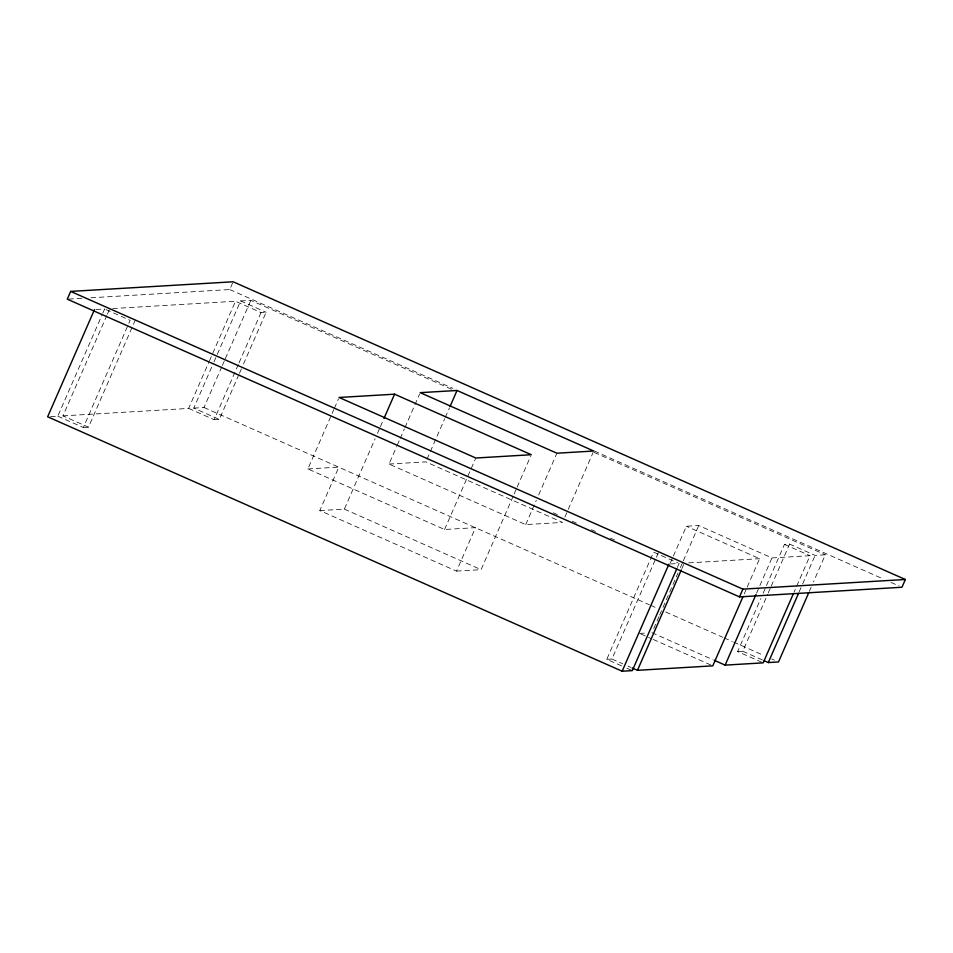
<?xml version="1.0" encoding="UTF-8"?>
<svg xmlns="http://www.w3.org/2000/svg" width="953" height="953" viewBox="0 0 953 953"><rect width="100%" height="100%" fill="white"/><g stroke="black" fill="none" stroke-linecap="round" stroke-linejoin="round"><path stroke-width="0.71" stroke-dasharray="4.76 3.57" d="M50.545 416.616L57.799 416.187L102.257 314.442M102.841 313.084L104.627 309.01L95.919 309.522M135.314 320.005L88.486 427.182L62.958 415.877L106.819 315.491M107.415 314.133L109.786 308.701M57.799 416.187L83.328 427.492L130.144 320.315L105.962 309.606M90.916 297.777L229.744 289.545L232.568 283.065M62.958 415.877L188.658 408.42L208.814 362.295M209.41 360.937L235.486 301.255L261.015 312.56L266.137 312.25L243.015 365.166M238.869 374.66L219.309 419.427L193.781 408.122L213.341 363.355M213.937 361.997L240.609 300.945L250.83 300.338L452.044 389.455M193.781 408.122L204.002 407.515L221.787 366.81M222.371 365.464L224.741 360.031M225.337 358.673L250.83 300.338M188.658 408.42L214.187 419.725L238.488 364.106M239.084 362.748L261.015 312.56M239.465 373.302L242.431 366.512M307.867 468.947L338.803 467.113L319.815 510.57L456.535 571.121L475.523 527.664L444.574 529.499L307.867 468.947L333.788 409.611M334.384 408.253L338.506 398.819M319.815 510.57L344.367 509.116L375.077 438.797M377.448 433.389L379.806 427.98M380.402 426.634L383.356 419.868M389.003 464.051L425.836 461.871L562.556 522.423L525.711 524.603L389.003 464.051L396.651 446.54M397.234 445.194L399.593 439.809M400.177 438.463L404.298 429.029M404.894 427.683L414.305 406.133M414.9 404.787L419.606 394.006M427.015 459.179L444.67 418.76M445.265 417.414L449.387 407.991M444.574 529.499L475.809 458.012M456.535 571.121L481.074 569.668L513.56 495.298M514.155 493.94L516.514 488.532M517.11 487.186L530.702 456.082M525.711 524.603L536.301 500.361M538.659 494.964L556.897 453.211M564.903 517.026L593.159 452.365M621.559 665.861L606.775 659.321L653.603 552.144L677.786 562.854M606.775 659.321L611.933 659.011L655.795 558.625M656.391 557.267L658.761 551.835M670.388 562.878L672.758 557.457M673.354 556.099L686.386 526.259L698.74 525.52L771.954 557.946L809.99 555.694L793.992 592.325M677.345 567.523L679.12 563.449L670.424 563.962M653.698 628.623L659.035 616.412M659.631 615.054L678 573.003M680.371 567.571L682.741 562.151M683.337 560.793L698.74 525.52M681.919 568.572L683.694 564.498M744.198 593.945L746.568 588.525M747.164 587.167L759.601 558.684L686.386 526.259M756.551 593.219L771.954 557.946M761.828 662.264L737.646 651.554L760.756 598.651M763.127 593.219L784.462 544.389L789.584 544.08L815.113 555.385L825.334 554.777L813.469 581.914M737.646 651.554L742.768 651.256L767.653 594.279M768.249 592.921L770.62 587.489M771.215 586.143L789.584 544.08M799.114 592.016L802.069 585.237M802.664 583.879L815.113 555.385M809.323 591.408L811.098 587.346M68.759 299.087L82.053 298.301M112.74 308.534L235.486 301.255M83.328 427.492L88.486 427.182M214.187 419.725L219.309 419.427M688.721 562.878L759.601 558.684M639.57 633.423L645.062 633.102M229.744 289.545L452.901 388.383M594.422 451.055L882.907 578.816M891.067 582.438L899.239 586.047M594.207 452.425L825.334 554.777M240.609 300.945L266.137 312.25M784.462 544.389L809.99 555.694M553.252 512.797L557.338 514.608M572.312 521.243L576.398 523.054M591.372 529.689L595.458 531.5M610.432 538.123L614.518 539.934M204.002 407.515L649.35 604.75M650.708 605.358L657.51 608.359M665.659 611.981L722.767 637.271M724.125 637.867L732.285 641.476M733.643 642.084L763.556 655.33M771.704 658.94L774.432 660.143M742.768 651.256L762.912 660.179M651.923 632.697L712.927 659.714M640.928 634.031L651.769 638.832M653.127 639.427L712.784 665.849M344.367 509.116L481.074 569.668M611.933 659.011L622.69 663.776M628.063 666.147L630.743 667.338M626.931 668.244L632.304 670.626"/><path stroke-width="1.43" d="M70.677 291.404L67.282 299.171L739.504 596.888L901.955 587.251L905.35 579.495L233.14 281.778L70.677 291.404L742.899 589.121L905.35 579.495M94.478 309.618L47.65 416.783L622.154 671.222L632.304 670.626L676.749 568.881M383.94 418.522L394.578 394.185L531.286 454.724L475.809 458.012L339.101 397.472L394.578 394.185M449.971 406.645L457.035 390.48L593.743 451.019L556.897 453.211L420.19 392.66L457.035 390.48M622.154 671.222L668.97 564.057M632.089 667.934L637.462 670.316L681.324 569.93M739.504 596.888L742.899 589.121M743.006 596.661L712.784 665.849L637.462 670.316M714.285 660.31L725.138 665.123L755.955 594.577M793.396 593.671L763.162 662.859L725.138 665.123M764.258 660.774L768.285 662.561L798.519 593.374M808.728 592.766L778.506 661.954L768.285 662.561"/></g></svg>
